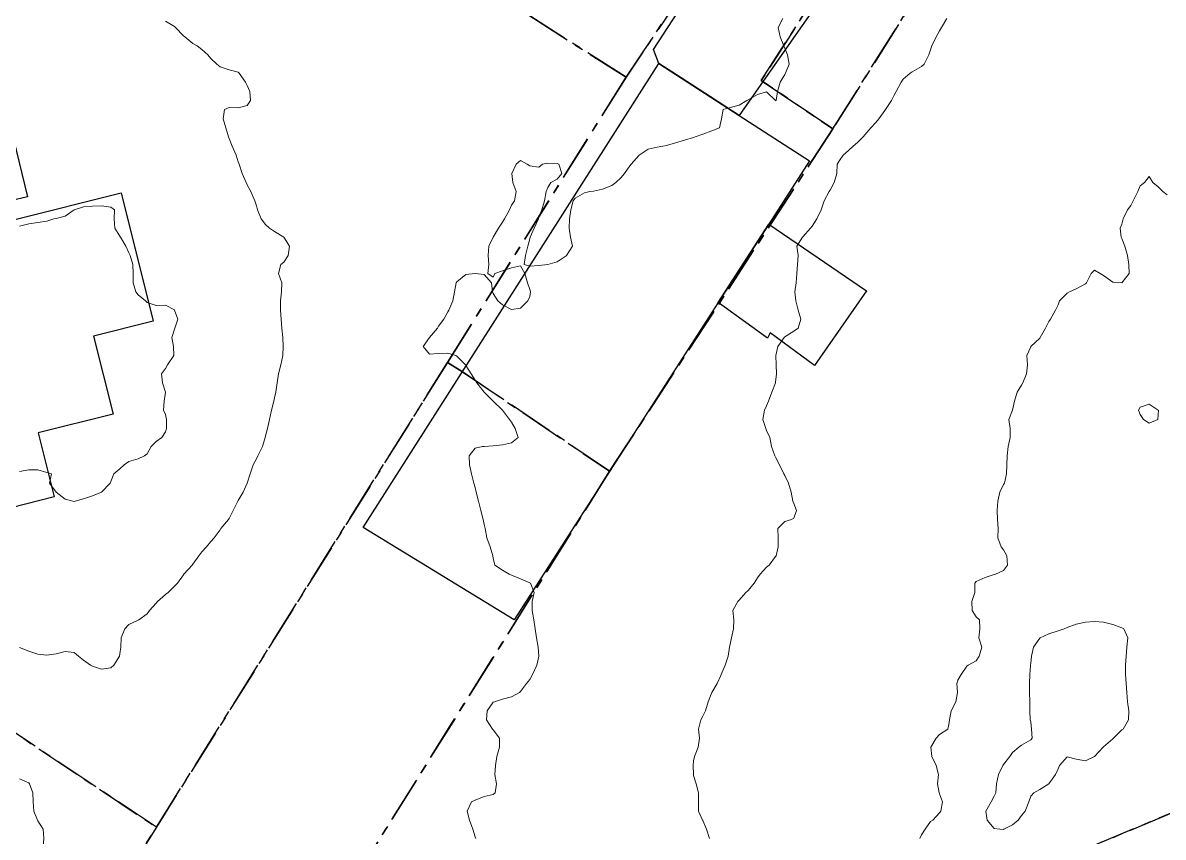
# Model space of a CAD drawing. Header units: centimetres. Extents: x 0 to 642158, y -847 to 649707.
# Drawn here: x 616067.4 to 616130, y 621214.8 to 621259.5 of the extents above; entities that cross this region are included whole.
import ezdxf

# ---------------------------------------------------------------- set-up
doc = ezdxf.new("R2010")
doc.units = ezdxf.units.CM
doc.header["$MEASUREMENT"] = 0
doc.linetypes.add('CENTERX2', pattern=[4, 2.5, -0.5, 0.5, -0.5])
doc.layers.add('SPW_batiments', color=7, linetype='Continuous')
doc.layers.add('SPW_parcellaire cadastral', color=7, linetype='CENTERX2', lineweight=25, true_color=0xff0542)
doc.layers.add('WAL_topographie 0.5', color=253, linetype='Continuous', lineweight=20)

msp = doc.modelspace()

# ---------------------------------------------------------------- linework, layer by layer
at = {"layer": 'SPW_batiments'}
for points in [[(616106.077, 621260.719), (616108.453, 621264.7), (616109.977, 621267.253), (616113.921, 621264.695), (616111.536, 621261.281), (616109.594, 621258.501), (616106.749, 621254.429), (616105.18, 621255.444), (616103.556, 621256.495), (616102.336, 621257.284), (616102.054, 621258.05), (616104.449, 621261.747), (616106.077, 621260.719)], [(616106.749, 621254.429), (616110.604, 621251.935), (616108.371, 621248.467), (616105.604, 621244.169), (616094.39, 621226.751), (616086.106, 621231.816), (616102.336, 621257.284), (616106.749, 621254.429)], [(616066.449, 621255.016), (616067.688, 621249.967)], [(616066.99, 621248.724), (616072.823, 621250.179), (616074.581, 621243.13), (616071.314, 621242.315), (616072.382, 621238.031), (616068.274, 621237.006), (616069.15, 621233.495), (616061.973, 621231.668)], [(616067.688, 621249.967), (616066.744, 621249.739)], [(616113.737, 621244.803), (616110.888, 621240.702), (616108.455, 621242.502), (616108.305, 621242.202), (616105.604, 621244.169), (616108.371, 621248.467), (616113.737, 621244.803)]]:
    msp.add_lwpolyline(points, dxfattribs=at)
at = {"layer": 'SPW_parcellaire cadastral'}
for points in [[(616099.637, 621234.901), (616091.552, 621240.361), (616090.735, 621240.864), (616100.542, 621256.526), (616103.688, 621261.219), (616117.596, 621281.967), (616127.779, 621298.39), (616133.047, 621306.336), (616134.814, 621308.764), (616139.505, 621305.527), (616138.726, 621304.347), (616133.57, 621296.196), (616107.958, 621256.352), (616111.89, 621253.692), (616099.637, 621234.901)], [(616126.154, 621276.358), (616111.89, 621253.692), (616107.958, 621256.352), (616133.57, 621296.196), (616138.726, 621304.347), (616139.505, 621305.527), (616143.485, 621302.776), (616142.674, 621301.574), (616137.431, 621293.303), (616127.327, 621278.168), (616126.154, 621276.358)], [(616068.509, 621277.545), (616072.25, 621282.951), (616076.371, 621280.002), (616091.891, 621269.427), (616103.688, 621261.219), (616100.542, 621256.526), (616088.457, 621264.228), (616072.914, 621274.655), (616068.509, 621277.545)], [(616068.509, 621277.545), (616072.914, 621274.655), (616088.457, 621264.228), (616100.542, 621256.526), (616090.735, 621240.864), (616074.758, 621215.359), (616041.694, 621237.439), (616068.509, 621277.545)], [(616135.772, 621218.355), (616072.833, 621192.056), (616099.637, 621234.901), (616111.89, 621253.692), (616126.154, 621276.358), (616128.767, 621274.736), (616131.484, 621272.787)], [(616099.637, 621234.901), (616072.833, 621192.056), (616055.645, 621184.829), (616074.758, 621215.359), (616090.735, 621240.864), (616091.552, 621240.361), (616099.637, 621234.901)], [(616041.694, 621237.439), (616074.758, 621215.359), (616055.645, 621184.829), (616021.89, 621207.19), (616041.694, 621237.439)], [(616035.501, 621166.107), (616047.355, 621170.857), (616052.892, 621172.891), (616073.558, 621181.47), (616072.833, 621192.056), (616135.772, 621218.355), (616142.414, 621213.161), (616060.994, 621100.592), (615994.469, 621148.691), (616035.501, 621166.107)]]:
    msp.add_lwpolyline(points, dxfattribs=at)
at = {"layer": 'WAL_topographie 0.5'}
for points in [[(616075.25, 621259.614), (616075.75, 621259.314), (616075.814, 621259.25), (616076.25, 621258.802), (616076.311, 621258.75), (616076.75, 621258.382), (616077, 621258.25), (616077.25, 621258.05), (616077.579, 621257.75), (616077.75, 621257.566), (616078.074, 621257.25), (616078.25, 621257.106), (616078.75, 621256.934), (616079.25, 621256.803), (616079.307, 621256.75), (616079.647, 621256.25), (616079.75, 621256.066), (616079.896, 621255.75), (616079.921, 621255.25), (616079.75, 621254.977), (616079.25, 621254.854), (616078.75, 621254.875), (616078.5, 621254.75), (616078.417, 621254.25), (616078.561, 621253.75), (616078.717, 621253.25), (616078.75, 621253.173), (616078.912, 621252.75), (616079.133, 621252.25), (616079.25, 621251.893), (616079.301, 621251.75), (616079.462, 621251.25), (616079.687, 621250.75), (616079.75, 621250.621), (616079.947, 621250.25), (616080.168, 621249.75), (616080.25, 621249.464), (616080.314, 621249.25), (616080.516, 621248.75), (616080.75, 621248.437), (616080.969, 621248.25), (616081.25, 621248.052), (616081.75, 621247.757), (616081.757, 621247.75), (616082.06, 621247.25), (616082, 621246.75), (616081.75, 621246.37), (616081.592, 621246.25), (616081.454, 621245.75), (616081.637, 621245.25), (616081.633, 621244.75), (616081.573, 621244.25), (616081.572, 621243.75), (616081.601, 621243.25), (616081.644, 621242.75), (616081.698, 621242.25), (616081.721, 621241.75), (616081.695, 621241.25), (616081.595, 621240.75), (616081.464, 621240.25), (616081.39, 621239.75), (616081.321, 621239.25), (616081.25, 621238.927), (616081.21, 621238.75), (616081.077, 621238.25), (616080.961, 621237.75), (616080.855, 621237.25), (616080.75, 621236.845), (616080.727, 621236.75), (616080.574, 621236.25), (616080.335, 621235.75), (616080.25, 621235.591), (616080.076, 621235.25), (616079.9, 621234.75), (616079.75, 621234.25), (616079.75, 621234.25), (616079.515, 621233.75), (616079.25, 621233.292), (616079.227, 621233.25), (616078.965, 621232.75), (616078.75, 621232.306), (616078.711, 621232.25), (616078.301, 621231.75), (616078.25, 621231.687), (616077.924, 621231.25), (616077.75, 621231.047), (616077.511, 621230.75), (616077.25, 621230.471), (616077.089, 621230.25), (616076.75, 621229.796), (616076.714, 621229.75), (616076.271, 621229.25), (616076.25, 621229.219), (616075.909, 621228.75), (616075.75, 621228.587), (616075.413, 621228.25), (616075.25, 621228.141), (616074.826, 621227.75), (616074.75, 621227.658), (616074.386, 621227.25), (616074.25, 621227.067), (616073.786, 621226.75), (616073.75, 621226.73), (616073.25, 621226.481), (616073.032, 621226.25), (616072.824, 621225.75), (616072.798, 621225.25), (616072.75, 621224.887), (616072.728, 621224.75), (616072.419, 621224.25), (616072.25, 621224.114), (616071.75, 621224.04), (616071.25, 621224.198), (616071.145, 621224.25), (616070.75, 621224.533), (616070.479, 621224.75), (616070.25, 621224.958), (616069.75, 621225.004), (616069.25, 621224.887), (616068.75, 621224.811), (616068.25, 621224.852), (616067.75, 621225.02), (616067.25, 621225.224)], [(616109.141, 621259.75), (616108.891, 621259.25), (616109, 621258.75), (616109.2, 621258.25), (616109.25, 621258.117), (616109.395, 621257.75), (616109.487, 621257.25), (616109.288, 621256.75), (616109.25, 621256.676), (616109.005, 621256.25), (616108.856, 621255.75), (616108.776, 621255.25), (616108.75, 621255.23), (616108.733, 621255.25), (616108.25, 621255.733), (616107.75, 621255.576), (616107.25, 621255.294), (616107.176, 621255.25), (616106.75, 621255), (616106.25, 621254.863), (616105.875, 621254.75), (616105.786, 621254.25), (616105.75, 621254.083), (616105.667, 621253.75), (616105.25, 621253.589), (616104.75, 621253.406), (616104.333, 621253.25), (616104.25, 621253.224), (616103.75, 621253.075), (616103.25, 621252.925), (616102.75, 621252.788), (616102.562, 621252.75), (616102.25, 621252.697), (616101.75, 621252.579), (616101.25, 621252.25), (616101.25, 621252.25), (616100.819, 621251.75), (616100.75, 621251.657), (616100.453, 621251.25), (616100.25, 621251.008), (616099.983, 621250.75), (616099.75, 621250.587), (616099.25, 621250.382), (616098.75, 621250.283), (616098.55, 621250.25), (616098.25, 621250.186), (616097.75, 621249.891), (616097.628, 621249.75), (616097.5, 621249.25), (616097.44, 621248.75), (616097.413, 621248.25), (616097.482, 621247.75), (616097.595, 621247.25), (616097.278, 621246.75), (616097.25, 621246.73), (616096.75, 621246.404), (616096.25, 621246.25), (616096.25, 621246.25), (616095.75, 621246.2), (616095.25, 621246.162), (616094.95, 621246.25), (616095.028, 621246.75), (616095.14, 621247.25), (616095.25, 621247.65), (616095.28, 621247.75), (616095.486, 621248.25), (616095.726, 621248.75), (616095.75, 621248.829), (616095.907, 621249.25), (616096.06, 621249.75), (616096.15, 621250.25), (616096.25, 621250.472), (616096.406, 621250.75), (616096.75, 621250.933), (616097.014, 621251.25), (616096.843, 621251.75), (616096.75, 621251.794), (616096.25, 621251.805), (616095.95, 621251.75), (616095.75, 621251.583), (616095.25, 621251.667), (616095.113, 621251.75), (616094.75, 621251.95), (616094.515, 621251.75), (616094.267, 621251.25), (616094.319, 621250.75), (616094.512, 621250.25), (616094.417, 621249.75), (616094.25, 621249.513), (616094.146, 621249.25), (616093.863, 621248.75), (616093.75, 621248.566), (616093.543, 621248.25), (616093.25, 621247.75), (616093.25, 621247.75), (616093.014, 621247.25), (616092.977, 621246.75), (616093.01, 621246.25), (616092.95, 621245.75), (616093.25, 621245.562), (616093.329, 621245.75), (616093.75, 621245.898), (616094.25, 621246.073), (616094.75, 621246.179), (616094.981, 621245.75), (616095.125, 621245.25), (616095.25, 621244.875), (616095.295, 621244.75), (616095.25, 621244.5), (616095.156, 621244.25), (616094.75, 621243.844), (616094.25, 621243.771), (616093.75, 621244.038), (616093.5, 621244.25), (616093.25, 621244.662), (616093.209, 621244.75), (616093.146, 621245.25), (616092.75, 621245.702), (616092.25, 621245.75), (616091.75, 621245.698), (616091.25, 621245.29), (616091.21, 621245.25), (616091.122, 621244.75), (616091.036, 621244.25), (616090.806, 621243.75), (616090.75, 621243.647), (616090.545, 621243.25), (616090.25, 621242.857), (616090.181, 621242.75), (616089.75, 621242.25), (616089.75, 621242.25), (616089.402, 621241.75), (616089.75, 621241.329), (616090.25, 621241.37), (616090.75, 621241.39), (616091.187, 621241.25), (616091.25, 621241.221), (616091.721, 621240.75), (616091.75, 621240.714), (616092.032, 621240.25), (616092.25, 621239.893), (616092.35, 621239.75), (616092.75, 621239.25), (616092.75, 621239.25), (616093.25, 621238.75), (616093.25, 621238.75), (616093.75, 621238.25), (616093.75, 621238.25), (616094.15, 621237.75), (616094.25, 621237.596), (616094.455, 621237.25), (616094.617, 621236.75), (616094.25, 621236.46), (616093.75, 621236.343), (616093.25, 621236.298), (616092.75, 621236.266), (616092.65, 621236.25), (616092.25, 621236.159), (616091.929, 621235.75), (616091.95, 621235.25), (616092.064, 621234.75), (616092.19, 621234.25), (616092.25, 621234), (616092.31, 621233.75), (616092.436, 621233.25), (616092.564, 621232.75), (616092.689, 621232.25), (616092.75, 621231.972), (616092.799, 621231.75), (616092.9, 621231.25), (616093.071, 621230.75), (616093.224, 621230.25), (616093.25, 621230.125), (616093.333, 621229.75), (616093.75, 621229.477), (616094.129, 621229.25), (616094.25, 621229.204), (616094.75, 621228.994), (616095.25, 621228.775), (616095.293, 621228.75), (616095.49, 621228.25), (616095.387, 621227.75), (616095.39, 621227.25), (616095.47, 621226.75), (616095.55, 621226.25), (616095.63, 621225.75), (616095.708, 621225.25), (616095.75, 621224.75), (616095.75, 621224.75), (616095.75, 621224.75), (616095.647, 621224.25), (616095.402, 621223.75), (616095.25, 621223.47), (616095.083, 621223.25), (616094.75, 621222.81), (616094.687, 621222.75), (616094.25, 621222.511), (616093.75, 621222.387), (616093.313, 621222.25), (616093.25, 621222.221), (616092.91, 621221.75), (616092.879, 621221.25), (616093.215, 621220.75), (616093.25, 621220.712), (616093.59, 621220.25), (616093.592, 621219.75), (616093.453, 621219.25), (616093.377, 621218.75), (616093.343, 621218.25), (616093.422, 621217.75), (616093.356, 621217.25), (616093.25, 621217.161), (616092.75, 621217.053), (616092.25, 621216.844), (616092.054, 621216.75), (616091.82, 621216.25), (616091.94, 621215.75), (616092.122, 621215.25), (616092.25, 621214.837), (616092.288, 621214.75)], [(616118.147, 621259.75), (616117.85, 621259.25), (616117.75, 621259.074), (616117.556, 621258.75), (616117.324, 621258.25), (616117.25, 621258.038), (616117.167, 621257.75), (616116.898, 621257.25), (616116.75, 621257.112), (616116.25, 621256.821), (616116.135, 621256.75), (616115.75, 621256.425), (616115.64, 621256.25), (616115.371, 621255.75), (616115.25, 621255.544), (616115.104, 621255.25), (616114.786, 621254.75), (616114.75, 621254.695), (616114.423, 621254.25), (616114.25, 621254.05), (616113.983, 621253.75), (616113.75, 621253.488), (616113.556, 621253.25), (616113.25, 621252.94), (616113.008, 621252.75), (616112.75, 621252.511), (616112.448, 621252.25), (616112.25, 621251.962), (616112.135, 621251.75), (616112.104, 621251.25), (616111.964, 621250.75), (616111.75, 621250.332), (616111.69, 621250.25), (616111.412, 621249.75), (616111.25, 621249.25), (616111.25, 621249.25), (616111.005, 621248.75), (616110.75, 621248.359), (616110.66, 621248.25), (616110.25, 621247.765), (616110.23, 621247.75), (616109.917, 621247.25), (616109.993, 621246.75), (616109.954, 621246.25), (616109.913, 621245.75), (616109.884, 621245.25), (616109.807, 621244.75), (616109.853, 621244.25), (616109.994, 621243.75), (616110.125, 621243.25), (616109.982, 621242.75), (616109.75, 621242.591), (616109.25, 621242.276), (616109.221, 621242.25), (616108.877, 621241.75), (616108.765, 621241.25), (616108.772, 621240.75), (616108.805, 621240.25), (616108.75, 621239.792), (616108.743, 621239.75), (616108.538, 621239.25), (616108.35, 621238.75), (616108.25, 621238.492), (616108.133, 621238.25), (616108.047, 621237.75), (616108.206, 621237.25), (616108.25, 621237.136), (616108.439, 621236.75), (616108.526, 621236.25), (616108.712, 621235.75), (616108.75, 621235.667), (616108.954, 621235.25), (616109.208, 621234.75), (616109.25, 621234.662), (616109.456, 621234.25), (616109.596, 621233.75), (616109.697, 621233.25), (616109.75, 621233.125), (616109.893, 621232.75), (616109.75, 621232.321), (616109.625, 621232.25), (616109.25, 621232.15), (616108.875, 621231.75), (616108.885, 621231.25), (616108.89, 621230.75), (616108.771, 621230.25), (616108.75, 621230.217), (616108.4, 621229.75), (616108.25, 621229.639), (616107.9, 621229.25), (616107.75, 621229.045), (616107.569, 621228.75), (616107.25, 621228.354), (616107.114, 621228.25), (616106.75, 621227.829), (616106.678, 621227.75), (616106.409, 621227.25), (616106.461, 621226.75), (616106.439, 621226.25), (616106.323, 621225.75), (616106.25, 621225.417), (616106.221, 621225.25), (616106.144, 621224.75), (616105.984, 621224.25), (616105.768, 621223.75), (616105.75, 621223.697), (616105.538, 621223.25), (616105.25, 621222.75), (616105.25, 621222.75), (616105.038, 621222.25), (616104.895, 621221.75), (616104.75, 621221.461), (616104.645, 621221.25), (616104.519, 621220.75), (616104.569, 621220.25), (616104.493, 621219.75), (616104.294, 621219.25), (616104.25, 621219), (616104.215, 621218.75), (616104.24, 621218.25), (616104.25, 621218.208), (616104.381, 621217.75), (616104.523, 621217.25), (616104.523, 621216.75), (616104.524, 621216.25), (616104.736, 621215.75), (616104.75, 621215.726), (616104.95, 621215.25), (616105.125, 621214.75)], [(616130.25, 621250.078), (616130.011, 621250.25), (616129.75, 621250.511), (616129.46, 621250.75), (616129.25, 621251.083), (616129, 621250.75), (616128.75, 621250.568), (616128.623, 621250.25), (616128.383, 621249.75), (616128.25, 621249.489), (616128.067, 621249.25), (616127.831, 621248.75), (616127.75, 621248.472), (616127.663, 621248.25), (616127.714, 621247.75), (616127.75, 621247.683), (616127.917, 621247.25), (616128.066, 621246.75), (616128.141, 621246.25), (616128.15, 621245.75), (616127.75, 621245.25), (616127.75, 621245.25), (616127.75, 621245.25), (616127.25, 621245.287), (616126.75, 621245.65), (616126.558, 621245.75), (616126.25, 621245.932), (616126.068, 621245.75), (616125.81, 621245.25), (616125.75, 621245.185), (616125.25, 621244.909), (616124.889, 621244.75), (616124.75, 621244.682), (616124.329, 621244.25), (616124.25, 621244.036), (616124.112, 621243.75), (616123.836, 621243.25), (616123.75, 621243.114), (616123.555, 621242.75), (616123.279, 621242.25), (616123.25, 621242.214), (616122.763, 621241.75), (616122.75, 621241.725), (616122.534, 621241.25), (616122.566, 621240.75), (616122.523, 621240.25), (616122.319, 621239.75), (616122.25, 621239.618), (616122.009, 621239.25), (616121.867, 621238.75), (616121.75, 621238.25), (616121.75, 621238.25), (616121.554, 621237.75), (616121.628, 621237.25), (616121.628, 621236.75), (616121.516, 621236.25), (616121.46, 621235.75), (616121.439, 621235.25), (616121.427, 621234.75), (616121.303, 621234.25), (616121.25, 621234.167), (616121.065, 621233.75), (616120.948, 621233.25), (616120.907, 621232.75), (616120.92, 621232.25), (616120.972, 621231.75), (616120.954, 621231.25), (616121.131, 621230.75), (616121.25, 621230.583), (616121.442, 621230.25), (616121.475, 621229.75), (616121.25, 621229.45), (616120.821, 621229.25), (616120.75, 621229.224), (616120.25, 621229.074), (616119.75, 621228.857), (616119.685, 621228.75), (616119.682, 621228.25), (616119.523, 621227.75), (616119.545, 621227.25), (616119.75, 621226.904), (616119.932, 621226.75), (616119.961, 621226.25), (616119.898, 621225.75), (616120.059, 621225.25), (616119.925, 621224.75), (616119.75, 621224.5), (616119.313, 621224.25), (616119.25, 621224.2), (616118.929, 621223.75), (616118.75, 621223.438), (616118.7, 621223.25), (616118.729, 621222.75), (616118.645, 621222.25), (616118.382, 621221.75), (616118.298, 621221.25), (616118.25, 621221), (616118.194, 621220.75), (616117.75, 621220.454), (616117.554, 621220.25), (616117.262, 621219.75), (616117.318, 621219.25), (616117.562, 621218.75), (616117.681, 621218.25), (616117.637, 621217.75), (616117.731, 621217.25), (616117.75, 621217.194), (616117.917, 621216.75), (616117.821, 621216.25), (616117.75, 621216.143), (616117.383, 621215.75), (616117.25, 621215.667), (616116.956, 621215.25), (616116.75, 621214.946), (616116.663, 621214.75)], [(616067.25, 621248.347), (616067.75, 621248.488), (616068.25, 621248.546), (616068.75, 621248.634), (616069.135, 621248.75), (616069.25, 621248.772), (616069.75, 621248.907), (616070.25, 621249.25), (616070.25, 621249.25), (616070.75, 621249.408), (616071.25, 621249.445), (616071.75, 621249.462), (616072.25, 621249.404), (616072.455, 621249.25), (616072.443, 621248.75), (616072.479, 621248.25), (616072.75, 621247.802), (616072.783, 621247.75), (616073.08, 621247.25), (616073.25, 621246.886), (616073.31, 621246.75), (616073.474, 621246.25), (616073.485, 621245.75), (616073.476, 621245.25), (616073.622, 621244.75), (616073.75, 621244.583), (616074.157, 621244.25), (616074.25, 621244.161), (616074.75, 621244), (616075.25, 621244.017), (616075.75, 621243.764), (616075.759, 621243.75), (616075.941, 621243.25), (616075.771, 621242.75), (616075.75, 621242.694), (616075.599, 621242.25), (616075.701, 621241.75), (616075.724, 621241.25), (616075.369, 621240.75), (616075.25, 621240.541), (616075.031, 621240.25), (616075.092, 621239.75), (616075.25, 621239.25), (616075.25, 621239.25), (616075.25, 621239.25), (616075.191, 621238.75), (616075.146, 621238.25), (616075.25, 621238.023), (616075.317, 621237.75), (616075.307, 621237.25), (616075.25, 621237.066), (616075.056, 621236.75), (616074.75, 621236.539), (616074.479, 621236.25), (616074.25, 621235.857), (616074.114, 621235.75), (616073.75, 621235.583), (616073.25, 621235.436), (616072.983, 621235.25), (616072.75, 621235.031), (616072.429, 621234.75), (616072.25, 621234.333), (616072.217, 621234.25), (616071.75, 621233.75), (616071.75, 621233.75), (616071.25, 621233.552), (616070.75, 621233.389), (616070.296, 621233.25)], [(616129.728, 621237.75), (616129.25, 621237.542), (616128.936, 621237.75), (616128.75, 621238.01), (616128.663, 621238.25), (616128.75, 621238.412), (616129.25, 621238.574), (616129.75, 621238.262), (616129.76, 621238.25), (616129.75, 621238), (616129.728, 621237.75)], [(616070.296, 621233.25), (616070.25, 621233.236), (616070.178, 621233.25), (616069.75, 621233.37), (616069.25, 621233.75), (616069.25, 621233.75), (616068.9, 621234.25), (616069, 621234.75), (616068.75, 621234.833), (616068.25, 621234.977), (616067.75, 621234.984), (616067.25, 621234.879)], [(616121.276, 621215.25), (616121.25, 621215.228), (616121.05, 621215.25), (616120.75, 621215.291), (616120.364, 621215.75), (616120.293, 621216.25), (616120.587, 621216.75), (616120.75, 621217.068), (616120.843, 621217.25), (616120.868, 621217.75), (616120.985, 621218.25), (616121.221, 621218.75), (616121.25, 621218.8), (616121.603, 621219.25), (616121.75, 621219.458), (616122.1, 621219.75), (616122.25, 621219.868), (616122.75, 621220.159), (616122.831, 621220.25), (616122.8, 621220.75), (616122.75, 621221.139), (616122.728, 621221.25), (616122.7, 621221.75), (616122.701, 621222.25), (616122.68, 621222.75), (616122.678, 621223.25), (616122.703, 621223.75), (616122.738, 621224.25), (616122.75, 621224.361), (616122.791, 621224.75), (616122.908, 621225.25), (616123.25, 621225.742), (616123.261, 621225.75), (616123.75, 621225.981), (616124.25, 621226.135), (616124.583, 621226.25), (616124.75, 621226.321), (616125.25, 621226.505), (616125.75, 621226.622), (616126.25, 621226.652), (616126.75, 621226.616), (616127.25, 621226.485), (616127.75, 621226.302), (616127.861, 621226.25), (616128.077, 621225.75), (616128.024, 621225.25), (616127.986, 621224.75), (616127.95, 621224.25), (616127.952, 621223.75), (616127.982, 621223.25), (616128.019, 621222.75), (616128.069, 621222.25), (616128.144, 621221.75), (616128.113, 621221.25), (616127.817, 621220.75), (616127.75, 621220.699), (616127.29, 621220.25), (616127.25, 621220.221), (616126.75, 621219.779), (616126.723, 621219.75), (616126.255, 621219.25), (616126.25, 621219.244), (616125.75, 621218.997), (616125.25, 621219.088), (616124.75, 621219.217), (616124.328, 621218.75), (616124.25, 621218.568), (616124.12, 621218.25), (616123.75, 621217.75), (616123.75, 621217.75), (616123.25, 621217.427), (616122.926, 621217.25), (616122.75, 621217.063), (616122.648, 621216.75), (616122.45, 621216.25), (616122.25, 621215.995), (616122.055, 621215.75), (616121.75, 621215.5), (616121.276, 621215.25)], [(616067.25, 621218.01), (616067.75, 621217.79), (616067.796, 621217.75), (616067.972, 621217.25), (616067.991, 621216.75), (616068.026, 621216.25), (616068.229, 621215.75), (616068.25, 621215.704), (616068.544, 621215.25), (616068.583, 621214.75), (616068.55, 621214.25), (616068.41, 621213.75), (616068.297, 621213.25), (616068.25, 621213), (616068.202, 621212.75), (616068.065, 621212.25), (616067.931, 621211.75), (616067.767, 621211.25), (616067.75, 621211.179), (616067.536, 621210.75), (616067.417, 621210.25)]]:
    msp.add_lwpolyline(points, dxfattribs=at)

doc.saveas('drawing.dxf')
